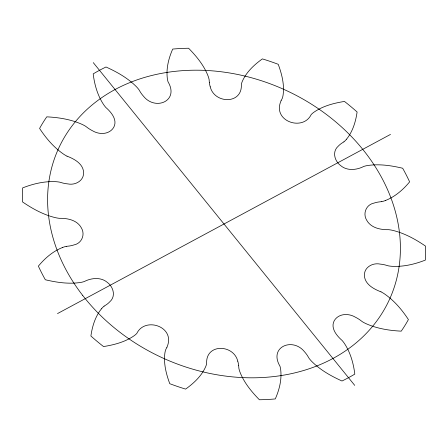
<?xml version="1.0" encoding="UTF-8"?>
<svg xmlns="http://www.w3.org/2000/svg" width="448" height="448" viewBox="0 0 448 448"><rect width="100%" height="100%" fill="white"/><g stroke="black" fill="none" stroke-linecap="round" stroke-linejoin="round"><path stroke-width="0.67" d="M281.092 100.71L282.29 98.33A29.271 23.71 24.5 0 0 283.136 94.735C284.491 84.381 281.792 73.959 278.23 64.305A207.844 168.358 24.5 0 0 262.388 58.901C254.33 64.663 246.702 71.725 242.519 80.875A29.271 23.71 24.5 0 0 241.343 84.358C242.564 104.709 214.351 103.874 210.246 86.845M166.908 347.29L165.71 349.67A29.271 23.71 24.5 0 0 164.864 353.265C163.509 363.619 166.208 374.041 169.77 383.695A207.844 168.358 24.5 0 0 185.612 389.099C193.67 383.337 201.298 376.275 205.481 367.125A29.271 23.71 24.5 0 0 206.657 363.642C205.436 343.291 233.649 344.126 237.754 361.155M101.455 308.812C95.217 316.512 92.288 326.334 90.894 336.006A207.844 168.358 24.5 0 0 103.538 346.567C114.145 344.854 124.936 342.07 133.896 335.91A29.271 23.71 24.5 0 0 136.791 333.463C144.48 317.346 172.178 325.539 168.23 343.314A30.139 24.41 24.5 0 1 166.914 347.29M346.545 139.188C352.783 131.488 355.712 121.666 357.106 111.994A207.844 168.358 24.5 0 0 344.462 101.433C333.855 103.146 323.064 105.93 314.104 112.09A29.271 23.71 24.5 0 0 311.209 114.537C303.52 130.654 275.822 122.461 279.77 104.686A30.139 24.41 24.5 0 1 281.086 100.71M343.902 141.842L341.538 143.36A30.139 24.41 24.5 0 0 338.262 146.171C331.862 151.648 334.606 161.202 340.726 165.654C347.206 171.119 356.726 170.1 363.804 166.415A29.271 23.71 24.5 0 1 367.847 165.486C379.478 163.783 391.322 165.564 402.674 168.241A207.844 168.358 24.5 0 1 409.623 181.866C403.15 189.7 395.181 196.622 385.666 200.43M104.098 306.158L106.462 304.64A30.139 24.41 24.5 0 0 109.738 301.829C116.138 296.352 113.394 286.798 107.274 282.346C100.794 276.881 91.274 277.9 84.196 281.585A29.271 23.71 24.5 0 1 80.153 282.514C68.522 284.217 56.678 282.436 45.326 279.759A207.844 168.358 24.5 0 1 38.377 266.134C44.85 258.3 52.819 251.378 62.334 247.57M57.506 313.589L390.494 134.411M381.763 201.622L378.706 201.986A30.139 24.41 24.5 0 0 374.108 203.062C366.24 204.506 362.516 213.494 366.688 220.209C370.888 227.931 380.598 229.897 388.696 229.684A29.271 23.71 24.5 0 1 393.086 230.457C404.818 233.369 415.57 239.316 425.494 246.092A207.844 168.358 24.5 0 1 425.37 260.086C415.033 264.152 403.939 266.812 392.773 266.347A29.271 23.71 24.5 0 1 388.377 265.86L385.23 264.97A30.139 24.41 24.5 0 0 380.229 264.102C372.764 262.483 364.078 267.17 364.381 275.514C364.812 284.25 373.716 289.078 380.968 291.827M66.237 246.378L69.294 246.014A30.139 24.41 24.5 0 0 73.892 244.938C81.76 243.494 85.484 234.506 81.312 227.791C77.112 220.069 67.402 218.103 59.304 218.316A29.271 23.71 24.5 0 1 54.914 217.543C43.182 214.631 32.43 208.684 22.506 201.908A207.844 168.358 24.5 0 1 22.63 187.914C32.967 183.848 44.061 181.188 55.227 181.653A29.271 23.71 24.5 0 1 59.623 182.14L62.77 183.03A30.139 24.41 24.5 0 0 67.771 183.898C75.236 185.517 83.922 180.83 83.619 172.486C83.188 163.75 74.284 158.922 67.032 156.173M93.274 62.63L354.726 385.37M238.661 365.523L238.868 368.29A29.271 23.71 24.5 0 0 239.971 372.103C244.098 382.721 251.513 391.686 259.392 399.756A207.844 168.358 24.5 0 0 275.285 398.933C279.272 389.9 281.848 379.915 280.728 369.992A29.271 23.71 24.5 0 0 279.95 366.162C268.537 346.937 292.751 336.896 304.556 351.837A30.139 24.41 24.5 0 1 307.518 355.723L309.081 358.333A29.271 23.71 24.5 0 0 311.92 361.609C320.443 370.098 331.111 376.085 341.998 381.007A207.844 168.358 24.5 0 0 354.799 374.119C353.528 363.541 350.56 352.962 344.742 343.946A29.271 23.71 24.5 0 0 342.166 340.525C336.778 335.843 330.226 328.054 334.275 320.617C338.722 313.303 348.667 313.124 355.404 317.195A30.139 24.41 24.5 0 1 359.828 319.833L362.438 321.77A29.271 23.71 24.5 0 0 366.453 323.859C377.384 328.675 389.379 330.562 401.24 331.156A207.844 168.358 24.5 0 0 408.408 319.57C402.058 309.876 394.402 300.815 384.843 294.146A29.271 23.71 24.5 0 0 380.979 291.81M209.339 82.477L209.132 79.71A29.271 23.71 24.5 0 0 208.029 75.897C203.902 65.279 196.487 56.314 188.608 48.244A207.844 168.358 24.5 0 0 172.715 49.067C168.728 58.1 166.152 68.085 167.272 78.008A29.271 23.71 24.5 0 0 168.05 81.838C179.463 101.063 155.249 111.104 143.444 96.163A30.139 24.41 24.5 0 1 140.482 92.277L138.919 89.667A29.271 23.71 24.5 0 0 136.08 86.391C127.557 77.902 116.889 71.915 106.002 66.993A207.844 168.358 24.5 0 0 93.201 73.881C94.472 84.459 97.44 95.038 103.258 104.054A29.271 23.71 24.5 0 0 105.834 107.475C111.222 112.157 117.774 119.946 113.725 127.383C109.278 134.697 99.333 134.876 92.596 130.805A30.139 24.41 24.5 0 1 88.172 128.167L85.562 126.23A29.271 23.71 24.5 0 0 81.547 124.141C70.616 119.325 58.621 117.438 46.76 116.844A207.844 168.358 24.5 0 0 39.592 128.43C45.942 138.124 53.598 147.185 63.157 153.854A29.271 23.71 24.5 0 0 67.021 156.19M210.252 86.845A30.139 24.41 24.5 0 1 209.328 82.477M62.339 247.582A29.271 23.71 24.5 0 1 66.231 246.355M101.466 308.823A29.271 23.71 24.5 0 1 104.087 306.146M237.748 361.155A30.139 24.41 24.5 0 1 238.672 365.523M385.661 200.418A29.271 23.71 24.5 0 1 381.769 201.645M346.534 139.177A29.271 23.71 24.5 0 1 343.913 141.854M82.701 295.439A181.86 147.314 24.5 0 0 386.109 306.247A181.86 147.314 24.5 0 0 203.19 70.319A181.86 147.314 24.5 0 0 82.701 295.439"/></g></svg>
